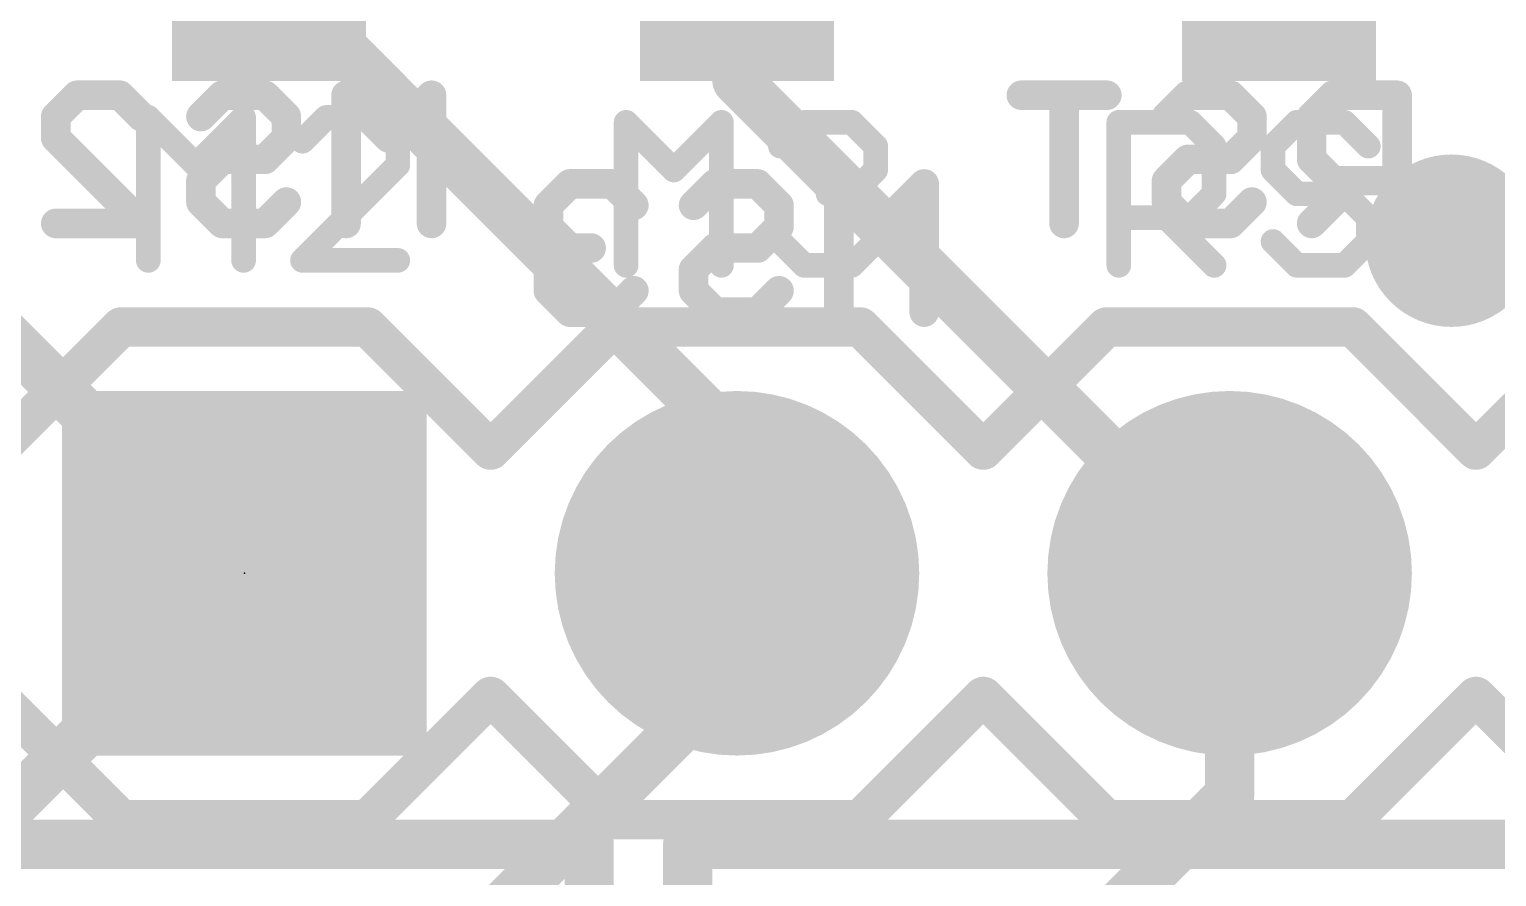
# Model space of a CAD drawing. Extents: x -11.8 to 66.2, y -19.6 to 35.5.
# Drawn here: x 11.59 to 19.16, y 3.52 to 7.88 of the extents above; entities that cross this region are included whole.
import ezdxf

# ---------------------------------------------------------------- set-up
doc = ezdxf.new("R2010")
doc.units = 0
for name, color, linetype in [('1', 12, 'CONTINUOUS'), ('17', 110, 'CONTINUOUS'), ('18', 110, 'CONTINUOUS'), ('21', 41, 'CONTINUOUS'), ('22', 40, 'CONTINUOUS'), ('23', 53, 'CONTINUOUS'), ('51', 53, 'CONTINUOUS')]:
    doc.layers.add(name, color=color, linetype=linetype)

# ---------------------------------------------------------------- blocks, each defined once
blk = doc.blocks.new('RECT')
blk.add_solid([(-0.5, -0.5), (0.5, -0.5), (-0.5, 0.5), (0.5, 0.5)])
blk = doc.blocks.new('SQUAREP')
blk.add_solid([(-0.5, -0.5), (0.5, -0.5), (-0.5, 0.5), (0.5, 0.5)])
blk = doc.blocks.new('ROUNDP')
at = {"const_width": 0.5}
blk.add_lwpolyline([(0, -0.25, 1), (0, 0.25, 1), (0, -0.25)], format="xyb", dxfattribs=at)
blk = doc.blocks.new('ROUNDV')
at = {"const_width": 0.5}
blk.add_lwpolyline([(0, -0.25, 1), (0, 0.25, 1), (0, -0.25)], format="xyb", dxfattribs=at)

msp = doc.modelspace()

# ---------------------------------------------------------------- linework, layer by layer
at = {"layer": '1', "const_width": 0.254}
for points in [[(12.827, 8.167), (15.24, 5.754)], [(15.24, 7.62), (15.24, 8.167)], [(12.7, 5.08), (10.16, 7.62)], [(17.78, 5.08), (15.24, 7.62)], [(15.24, 5.754), (15.24, 5.08)], [(10.08, 2.46), (12.7, 5.08)], [(15.24, 4.572), (15.24, 5.08)], [(17.78, 3.937), (17.78, 5.08)], [(13.1778, 2.5098), (15.24, 4.572)], [(16.3222, 2.4792), (17.78, 3.937)]]:
    msp.add_lwpolyline(points, dxfattribs=at)
at = {"layer": '1', "const_width": 0.127}
for points in [[(15.2849, 7.6649, 1), (15.1951, 7.5751)], [(15.1765, 7.62, 1), (15.3035, 7.62)], [(15.3035, 5.754, 1), (15.1765, 5.754)], [(15.1951, 5.7091, 1), (15.2849, 5.7989)], [(12.7449, 5.0351, 1), (12.6551, 5.1249)], [(12.6551, 5.0351, 1), (12.7449, 5.1249)], [(15.3035, 5.08, 1), (15.1765, 5.08)], [(17.8435, 5.08, 1), (17.7165, 5.08)], [(17.7351, 5.0351, 1), (17.8249, 5.1249)], [(15.1765, 5.08, 1), (15.3035, 5.08)], [(15.2849, 4.5271, 1), (15.1951, 4.6169)], [(15.1765, 4.572, 1), (15.3035, 4.572)], [(17.8249, 3.8921, 1), (17.7351, 3.9819)], [(17.7165, 3.937, 1), (17.8435, 3.937)]]:
    msp.add_lwpolyline(points, format="xyb", dxfattribs=at)
at = {"layer": '21'}
for points, const_width in [([(12.2272, 7.4526, 1), (12.1822, 7.4077)], 0.0635), ([(12.2365, 7.4301, 1), (12.173, 7.4301)], 0.0635), ([(12.7279, 7.4301, 1), (12.6644, 7.4301)], 0.0635), ([(12.7186, 7.4077, 1), (12.6737, 7.4526)], 0.0635), ([(13.1228, 7.4619, 1), (13.1228, 7.3984)], 0.0635), ([(13.1452, 7.4077, 1), (13.1003, 7.4526)], 0.0635), ([(13.391, 7.4526, 1), (13.3461, 7.4077)], 0.0635), ([(13.3685, 7.3984, 1), (13.3685, 7.4619)], 0.0635), ([(14.7003, 7.4047, 1), (14.6367, 7.4047)], 0.0635), ([(14.691, 7.4272, 1), (14.646, 7.3823)], 0.0635), ([(15.1917, 7.4047, 1), (15.1282, 7.4047)], 0.0635), ([(15.1824, 7.3823, 1), (15.1375, 7.4272)], 0.0635), ([(15.5866, 7.4365, 1), (15.5866, 7.373)], 0.0635), ([(15.609, 7.3823, 1), (15.5641, 7.4272)], 0.0635), ([(15.8548, 7.4272, 1), (15.8099, 7.3823)], 0.0635), ([(15.8323, 7.373, 1), (15.8323, 7.4365)], 0.0635), ([(17.2085, 7.4365, 1), (17.2085, 7.373)], 0.0635), ([(17.2402, 7.4047, 1), (17.1768, 7.4047)], 0.0635), ([(17.5996, 7.4272, 1), (17.5547, 7.3823)], 0.0635), ([(17.5771, 7.373, 1), (17.5771, 7.4365)], 0.0635), ([(18.1266, 7.4365, 1), (18.1266, 7.373)], 0.0635), ([(18.149, 7.3823, 1), (18.1041, 7.4272)], 0.0635), ([(18.3948, 7.4272, 1), (18.3499, 7.3823)], 0.0635), ([(18.3723, 7.373, 1), (18.3723, 7.4365)], 0.0635), ([(12.9774, 7.3297, 1), (13.0223, 7.2848)], 0.0635), ([(13.5231, 7.3073, 1), (13.4596, 7.3073)], 0.0635), ([(13.4689, 7.2848, 1), (13.5138, 7.3297)], 0.0635), ([(15.9869, 7.2819, 1), (15.9234, 7.2819)], 0.0635), ([(17.7317, 7.2819, 1), (17.6682, 7.2819)], 0.0635), ([(18.0354, 7.2819, 1), (17.9719, 7.2819)], 0.0635), ([(15.4412, 7.3043, 1), (15.4861, 7.2594)], 0.0635), ([(15.9327, 7.2594, 1), (15.9776, 7.3043)], 0.0635), ([(17.6775, 7.2594, 1), (17.7224, 7.3043)], 0.0635), ([(17.9812, 7.3043, 1), (18.0261, 7.2594)], 0.0635), ([(18.4727, 7.2594, 1), (18.5176, 7.3043)], 0.0635), ([(12.428, 7.2068, 1), (12.4729, 7.1619)], 0.0635), ([(12.428, 7.1619, 1), (12.4729, 7.2068)], 0.0635), ([(13.4596, 7.1844, 1), (13.5231, 7.1844)], 0.0635), ([(13.5138, 7.1619, 1), (13.4689, 7.2068)], 0.0635), ([(14.8918, 7.1814, 1), (14.9367, 7.1365)], 0.0635), ([(14.8918, 7.1365, 1), (14.9367, 7.1814)], 0.0635), ([(15.9234, 7.159, 1), (15.9869, 7.159)], 0.0635), ([(15.9776, 7.1365, 1), (15.9327, 7.1814)], 0.0635), ([(18.0261, 7.1814, 1), (17.9812, 7.1365)], 0.0635), ([(17.9719, 7.159, 1), (18.0354, 7.159)], 0.0635), ([(15.7094, 7.0679, 1), (15.7094, 7.0044)], 0.0635), ([(15.8548, 7.0586, 1), (15.8099, 7.0137)], 0.0635), ([(15.8099, 7.0586, 1), (15.8548, 7.0137)], 0.0635), ([(15.8323, 7.0044, 1), (15.8323, 7.0679)], 0.0635), ([(17.6682, 7.0361, 1), (17.7317, 7.0361)], 0.0635), ([(17.7224, 7.0137, 1), (17.6775, 7.0586)], 0.0635), ([(18.1266, 7.0679, 1), (18.1266, 7.0044)], 0.0635), ([(18.1041, 7.0137, 1), (18.149, 7.0586)], 0.0635), ([(18.3948, 7.0586, 1), (18.3499, 7.0137)], 0.0635), ([(18.3723, 7.0044, 1), (18.3723, 7.0679)], 0.0635), ([(15.9869, 6.9132, 1), (15.9234, 6.9132)], 0.0635), ([(15.9327, 6.8908, 1), (15.9776, 6.9357)], 0.0635), ([(17.2085, 6.945, 1), (17.2085, 6.8815)], 0.0635), ([(17.4767, 6.9357, 1), (17.4318, 6.8908)], 0.0635), ([(17.5547, 6.9357, 1), (17.5996, 6.8908)], 0.0635), ([(17.5771, 6.8815, 1), (17.5771, 6.945)], 0.0635), ([(18.5269, 6.9132, 1), (18.4634, 6.9132)], 0.0635), ([(18.4727, 6.8908, 1), (18.5176, 6.9357)], 0.0635), ([(15.4861, 6.8128, 1), (15.4412, 6.7679)], 0.0635), ([(15.9234, 6.7904, 1), (15.9869, 6.7904)], 0.0635), ([(15.9776, 6.7679, 1), (15.9327, 6.8128)], 0.0635), ([(18.0261, 6.8128, 1), (17.9812, 6.7679)], 0.0635), ([(18.4634, 6.7904, 1), (18.5269, 6.7904)], 0.0635), ([(18.5176, 6.7679, 1), (18.4727, 6.8128)], 0.0635), ([(12.9774, 6.7154, 1), (13.0223, 6.6704)], 0.0635), ([(12.9999, 6.7247, 1), (12.9999, 6.6612)], 0.0635), ([(13.4914, 6.6612, 1), (13.4914, 6.7247)], 0.0635), ([(12.173, 6.6929, 1), (12.2365, 6.6929)], 0.0635), ([(12.6644, 6.6929, 1), (12.7279, 6.6929)], 0.0635), ([(14.6367, 6.6675, 1), (14.7003, 6.6675)], 0.0635), ([(15.1282, 6.6675, 1), (15.1917, 6.6675)], 0.0635), ([(15.5866, 6.6993, 1), (15.5866, 6.6358)], 0.0635), ([(15.5641, 6.645, 1), (15.609, 6.69)], 0.0635), ([(15.8099, 6.69, 1), (15.8548, 6.645)], 0.0635), ([(15.8323, 6.6358, 1), (15.8323, 6.6993)], 0.0635), ([(17.1768, 6.6675, 1), (17.2402, 6.6675)], 0.0635), ([(17.6775, 6.645, 1), (17.7224, 6.69)], 0.0635), ([(18.1266, 6.6993, 1), (18.1266, 6.6358)], 0.0635), ([(18.1041, 6.645, 1), (18.149, 6.69)], 0.0635), ([(18.3499, 6.69, 1), (18.3948, 6.645)], 0.0635), ([(18.3723, 6.6358, 1), (18.3723, 6.6993)], 0.0635), ([(12.065, 6.4008, 1), (12.065, 6.2992)], 0.1016), ([(12.1009, 6.3141, 1), (12.0291, 6.3859)], 0.1016), ([(13.3709, 6.3859, 1), (13.2991, 6.3141)], 0.1016), ([(13.335, 6.2992, 1), (13.335, 6.4008)], 0.1016), ([(14.605, 6.4008, 1), (14.605, 6.2992)], 0.1016), ([(14.6409, 6.3141, 1), (14.5691, 6.3859)], 0.1016), ([(15.9109, 6.3859, 1), (15.8391, 6.3141)], 0.1016), ([(15.875, 6.2992, 1), (15.875, 6.4008)], 0.1016), ([(17.145, 6.4008, 1), (17.145, 6.2992)], 0.1016), ([(17.1809, 6.3141, 1), (17.1091, 6.3859)], 0.1016), ([(18.4509, 6.3859, 1), (18.3791, 6.3141)], 0.1016), ([(18.415, 6.2992, 1), (18.415, 6.4008)], 0.1016), ([(13.9341, 5.7509, 1), (14.0059, 5.6791)], 0.1016), ([(13.9341, 5.6791, 1), (14.0059, 5.7509)], 0.1016), ([(16.4741, 5.7509, 1), (16.5459, 5.6791)], 0.1016), ([(16.4741, 5.6791, 1), (16.5459, 5.7509)], 0.1016), ([(19.0141, 5.7509, 1), (19.0859, 5.6791)], 0.1016), ([(19.0141, 5.6791, 1), (19.0859, 5.7509)], 0.1016), ([(14.0059, 4.4809, 1), (13.9341, 4.4091)], 0.1016), ([(14.0059, 4.4091, 1), (13.9341, 4.4809)], 0.1016), ([(16.5459, 4.4809, 1), (16.4741, 4.4091)], 0.1016), ([(16.5459, 4.4091, 1), (16.4741, 4.4809)], 0.1016), ([(19.0859, 4.4809, 1), (19.0141, 4.4091)], 0.1016), ([(19.0859, 4.4091, 1), (19.0141, 4.4809)], 0.1016), ([(12.065, 3.8608, 1), (12.065, 3.7592)], 0.1016), ([(12.0291, 3.7741, 1), (12.1009, 3.8459)], 0.1016), ([(13.2991, 3.8459, 1), (13.3709, 3.7741)], 0.1016), ([(13.335, 3.7592, 1), (13.335, 3.8608)], 0.1016), ([(14.605, 3.8608, 1), (14.605, 3.7592)], 0.1016), ([(14.5691, 3.7741, 1), (14.6409, 3.8459)], 0.1016), ([(15.8391, 3.8459, 1), (15.9109, 3.7741)], 0.1016), ([(15.875, 3.7592, 1), (15.875, 3.8608)], 0.1016), ([(17.145, 3.8608, 1), (17.145, 3.7592)], 0.1016), ([(17.1091, 3.7741, 1), (17.1809, 3.8459)], 0.1016), ([(18.3791, 3.8459, 1), (18.4509, 3.7741)], 0.1016), ([(18.415, 3.7592, 1), (18.415, 3.8608)], 0.1016)]:
    msp.add_lwpolyline(points, format="xyb", dxfattribs=dict(at, const_width=const_width))
for points, const_width in [([(12.2047, 6.6929), (12.2047, 7.4301)], 0.127), ([(12.2047, 7.4301), (12.4504, 7.1844)], 0.127), ([(12.4504, 7.1844), (12.6962, 7.4301)], 0.127), ([(12.6962, 7.4301), (12.6962, 6.6929)], 0.127), ([(13.1228, 7.4301), (12.9999, 7.3073)], 0.127), ([(13.3685, 7.4301), (13.1228, 7.4301)], 0.127), ([(13.4914, 7.3073), (13.3685, 7.4301)], 0.127), ([(14.6685, 6.6675), (14.6685, 7.4047)], 0.127), ([(14.6685, 7.4047), (14.9142, 7.159)], 0.127), ([(14.9142, 7.159), (15.16, 7.4047)], 0.127), ([(15.16, 7.4047), (15.16, 6.6675)], 0.127), ([(15.4637, 7.2819), (15.5866, 7.4047)], 0.127), ([(15.5866, 7.4047), (15.8323, 7.4047)], 0.127), ([(15.8323, 7.4047), (15.9552, 7.2819)], 0.127), ([(17.2085, 6.6675), (17.2085, 7.4047)], 0.127), ([(17.2085, 7.4047), (17.5771, 7.4047)], 0.127), ([(17.5771, 7.4047), (17.7, 7.2819)], 0.127), ([(18.1266, 7.4047), (18.0037, 7.2819)], 0.127), ([(18.3723, 7.4047), (18.1266, 7.4047)], 0.127), ([(18.4952, 7.2819), (18.3723, 7.4047)], 0.127), ([(13.4914, 7.1844), (13.4914, 7.3073)], 0.127), ([(15.9552, 7.2819), (15.9552, 7.159)], 0.127), ([(17.7, 7.2819), (17.7, 7.0361)], 0.127), ([(18.0037, 7.2819), (18.0037, 7.159)], 0.127), ([(12.9999, 6.6929), (13.4914, 7.1844)], 0.127), ([(15.9552, 7.159), (15.8323, 7.0361)], 0.127), ([(18.0037, 7.159), (18.1266, 7.0361)], 0.127), ([(15.8323, 7.0361), (15.7094, 7.0361)], 0.127), ([(15.8323, 7.0361), (15.9552, 6.9132)], 0.127), ([(17.7, 7.0361), (17.5771, 6.9132)], 0.127), ([(18.1266, 7.0361), (18.3723, 7.0361)], 0.127), ([(18.3723, 7.0361), (18.4952, 6.9132)], 0.127), ([(15.9552, 6.9132), (15.9552, 6.7904)], 0.127), ([(17.5771, 6.9132), (17.2085, 6.9132)], 0.127), ([(17.4542, 6.9132), (17.7, 6.6675)], 0.127), ([(18.4952, 6.9132), (18.4952, 6.7904)], 0.127), ([(15.5866, 6.6675), (15.4637, 6.7904)], 0.127), ([(15.9552, 6.7904), (15.8323, 6.6675)], 0.127), ([(18.1266, 6.6675), (18.0037, 6.7904)], 0.127), ([(18.4952, 6.7904), (18.3723, 6.6675)], 0.127), ([(13.4914, 6.6929), (12.9999, 6.6929)], 0.127), ([(15.8323, 6.6675), (15.5866, 6.6675)], 0.127), ([(18.3723, 6.6675), (18.1266, 6.6675)], 0.127), ([(12.065, 6.35), (11.43, 5.715)], 0.2032), ([(12.065, 6.35), (13.335, 6.35)], 0.2032), ([(13.335, 6.35), (13.97, 5.715)], 0.2032), ([(13.97, 5.715), (14.605, 6.35)], 0.2032), ([(14.605, 6.35), (15.875, 6.35)], 0.2032), ([(15.875, 6.35), (16.51, 5.715)], 0.2032), ([(16.51, 5.715), (17.145, 6.35)], 0.2032), ([(17.145, 6.35), (18.415, 6.35)], 0.2032), ([(18.415, 6.35), (19.05, 5.715)], 0.2032), ([(19.685, 6.35), (19.05, 5.715)], 0.2032), ([(11.43, 4.445), (12.065, 3.81)], 0.2032), ([(13.97, 4.445), (13.335, 3.81)], 0.2032), ([(14.605, 3.81), (13.97, 4.445)], 0.2032), ([(16.51, 4.445), (15.875, 3.81)], 0.2032), ([(17.145, 3.81), (16.51, 4.445)], 0.2032), ([(19.05, 4.445), (18.415, 3.81)], 0.2032), ([(19.05, 4.445), (19.685, 3.81)], 0.2032), ([(13.335, 3.81), (12.065, 3.81)], 0.2032), ([(15.875, 3.81), (14.605, 3.81)], 0.2032), ([(18.415, 3.81), (17.145, 3.81)], 0.2032)]:
    msp.add_lwpolyline(points, dxfattribs=dict(at, const_width=const_width))
at = {"layer": '22'}
for points, const_width in [([(11.7277, 7.4342), (11.8379, 7.5444)], 0.1524), ([(11.8379, 7.5444), (12.0582, 7.5444)], 0.1524), ([(12.0582, 7.5444), (12.1684, 7.4342)], 0.1524), ([(12.4761, 7.4342), (12.5863, 7.5444)], 0.1524), ([(12.5863, 7.5444), (12.8066, 7.5444)], 0.1524), ([(12.8066, 7.5444), (12.9168, 7.4342)], 0.1524), ([(13.4449, 7.324), (13.2246, 7.5444)], 0.1524), ([(13.2246, 7.5444), (13.2246, 6.8834)], 0.1524), ([(13.6652, 7.5444), (13.4449, 7.324)], 0.1524), ([(13.6652, 6.8834), (13.6652, 7.5444)], 0.1524), ([(17.1468, 7.5444), (16.7061, 7.5444)], 0.1524), ([(16.9264, 6.8834), (16.9264, 7.5444)], 0.1524), ([(17.4545, 7.4342), (17.5647, 7.5444)], 0.1524), ([(17.5647, 7.5444), (17.785, 7.5444)], 0.1524), ([(17.785, 7.5444), (17.8952, 7.4342)], 0.1524), ([(18.3131, 7.5444), (18.203, 7.4342)], 0.1524), ([(18.6436, 7.5444), (18.3131, 7.5444)], 0.1524), ([(18.6436, 6.8834), (18.6436, 7.5444)], 0.1524), ([(11.7277, 7.324), (11.7277, 7.4342)], 0.1524), ([(12.9168, 7.4342), (12.9168, 7.324)], 0.1524), ([(17.8952, 7.4342), (17.8952, 7.324)], 0.1524), ([(18.203, 7.4342), (18.203, 7.2139)], 0.1524), ([(12.1684, 6.8834), (11.7277, 7.324)], 0.1524), ([(12.9168, 7.324), (12.8066, 7.2139)], 0.1524), ([(17.8952, 7.324), (17.785, 7.2139)], 0.1524), ([(12.5863, 7.2139), (12.4761, 7.1037)], 0.1524), ([(12.8066, 7.2139), (12.5863, 7.2139)], 0.1524), ([(17.5647, 7.2139), (17.4545, 7.1037)], 0.1524), ([(17.785, 7.2139), (17.5647, 7.2139)], 0.1524), ([(18.203, 7.2139), (18.3131, 7.1037)], 0.1524), ([(12.4761, 7.1037), (12.4761, 6.9936)], 0.1524), ([(14.3779, 7.0872), (14.2677, 6.977)], 0.1524), ([(14.5982, 7.0872), (14.3779, 7.0872)], 0.1524), ([(14.7084, 6.977), (14.5982, 7.0872)], 0.1524), ([(15.0161, 6.977), (15.1263, 7.0872)], 0.1524), ([(15.1263, 7.0872), (15.3466, 7.0872)], 0.1524), ([(15.3466, 7.0872), (15.4568, 6.977)], 0.1524), ([(15.9849, 6.8668), (15.7646, 7.0872)], 0.1524), ([(15.7646, 7.0872), (15.7646, 6.4262)], 0.1524), ([(16.2052, 7.0872), (15.9849, 6.8668)], 0.1524), ([(16.2052, 6.4262), (16.2052, 7.0872)], 0.1524), ([(17.4545, 7.1037), (17.4545, 6.9936)], 0.1524), ([(18.4233, 7.1037), (18.203, 6.8834)], 0.1524), ([(18.3131, 7.1037), (18.6436, 7.1037)], 0.1524), ([(12.4761, 6.9936), (12.5863, 6.8834)], 0.1524), ([(12.8066, 6.8834), (12.9168, 6.9936)], 0.1524), ([(14.2677, 6.977), (14.2677, 6.8668)], 0.1524), ([(15.4568, 6.977), (15.4568, 6.8668)], 0.1524), ([(17.4545, 6.9936), (17.5647, 6.8834)], 0.1524), ([(17.785, 6.8834), (17.8952, 6.9936)], 0.1524), ([(11.7277, 6.8834), (12.1684, 6.8834)], 0.1524), ([(12.5863, 6.8834), (12.8066, 6.8834)], 0.1524), ([(14.2677, 6.8668), (14.3779, 6.7567)], 0.1524), ([(15.4568, 6.8668), (15.3466, 6.7567)], 0.1524), ([(17.5647, 6.8834), (17.785, 6.8834)], 0.1524), ([(14.3779, 6.7567), (14.2677, 6.6465)], 0.1524), ([(14.3779, 6.7567), (14.4881, 6.7567)], 0.1524), ([(15.1263, 6.7567), (15.0161, 6.6465)], 0.1524), ([(15.3466, 6.7567), (15.1263, 6.7567)], 0.1524), ([(14.2677, 6.6465), (14.2677, 6.5364)], 0.1524), ([(15.0161, 6.6465), (15.0161, 6.5364)], 0.1524), ([(14.2677, 6.5364), (14.3779, 6.4262)], 0.1524), ([(14.5982, 6.4262), (14.7084, 6.5364)], 0.1524), ([(15.0161, 6.5364), (15.1263, 6.4262)], 0.1524), ([(15.3466, 6.4262), (15.4568, 6.5364)], 0.1524), ([(14.3779, 6.4262), (14.5982, 6.4262)], 0.1524), ([(15.1263, 6.4262), (15.3466, 6.4262)], 0.1524), ([(4.699, 3.683), (14.478, 3.683)], 0.254), ([(14.478, 3.683), (14.478, 1.397)], 0.254), ([(14.986, 1.397), (14.986, 3.683)], 0.254), ([(14.986, 3.683), (21.463, 3.683)], 0.254)]:
    msp.add_lwpolyline(points, dxfattribs=dict(at, const_width=const_width))
for points, const_width in [([(11.8379, 7.5825, 1), (11.8379, 7.5063)], 0.0762), ([(11.8648, 7.5174, 1), (11.8109, 7.5713)], 0.0762), ([(12.0852, 7.5713, 1), (12.0313, 7.5174)], 0.0762), ([(12.0582, 7.5063, 1), (12.0582, 7.5825)], 0.0762), ([(12.5863, 7.5825, 1), (12.5863, 7.5063)], 0.0762), ([(12.6132, 7.5174, 1), (12.5594, 7.5713)], 0.0762), ([(12.8336, 7.5713, 1), (12.7797, 7.5174)], 0.0762), ([(12.8066, 7.5063, 1), (12.8066, 7.5825)], 0.0762), ([(13.2515, 7.5713, 1), (13.1976, 7.5174)], 0.0762), ([(13.2627, 7.5444, 1), (13.1865, 7.5444)], 0.0762), ([(13.7033, 7.5444, 1), (13.6271, 7.5444)], 0.0762), ([(13.6921, 7.5174, 1), (13.6383, 7.5713)], 0.0762), ([(16.7061, 7.5825, 1), (16.7061, 7.5063)], 0.0762), ([(16.9645, 7.5444, 1), (16.8883, 7.5444)], 0.0762), ([(17.1468, 7.5063, 1), (17.1468, 7.5825)], 0.0762), ([(17.5647, 7.5825, 1), (17.5647, 7.5063)], 0.0762), ([(17.5916, 7.5174, 1), (17.5378, 7.5713)], 0.0762), ([(17.812, 7.5713, 1), (17.7581, 7.5174)], 0.0762), ([(17.785, 7.5063, 1), (17.785, 7.5825)], 0.0762), ([(18.3131, 7.5825, 1), (18.3131, 7.5063)], 0.0762), ([(18.3401, 7.5174, 1), (18.2862, 7.5713)], 0.0762), ([(18.6817, 7.5444, 1), (18.6055, 7.5444)], 0.0762), ([(18.6436, 7.5063, 1), (18.6436, 7.5825)], 0.0762), ([(11.7658, 7.4342, 1), (11.6896, 7.4342)], 0.0762), ([(11.7008, 7.4611, 1), (11.7547, 7.4073)], 0.0762), ([(12.1414, 7.4073, 1), (12.1953, 7.4611)], 0.0762), ([(12.4492, 7.4611, 1), (12.5031, 7.4073)], 0.0762), ([(12.9549, 7.4342, 1), (12.8787, 7.4342)], 0.0762), ([(12.8898, 7.4073, 1), (12.9437, 7.4611)], 0.0762), ([(17.4276, 7.4611, 1), (17.4815, 7.4073)], 0.0762), ([(17.9333, 7.4342, 1), (17.8571, 7.4342)], 0.0762), ([(17.8682, 7.4073, 1), (17.9221, 7.4611)], 0.0762), ([(18.2411, 7.4342, 1), (18.1649, 7.4342)], 0.0762), ([(18.176, 7.4611, 1), (18.2299, 7.4073)], 0.0762), ([(11.7547, 7.351, 1), (11.7008, 7.2971)], 0.0762), ([(11.6896, 7.324, 1), (11.7658, 7.324)], 0.0762), ([(12.8787, 7.324, 1), (12.9549, 7.324)], 0.0762), ([(12.9437, 7.2971, 1), (12.8898, 7.351)], 0.0762), ([(13.4179, 7.351, 1), (13.4718, 7.2971)], 0.0762), ([(13.4179, 7.2971, 1), (13.4718, 7.351)], 0.0762), ([(17.8571, 7.324, 1), (17.9333, 7.324)], 0.0762), ([(17.9221, 7.2971, 1), (17.8682, 7.351)], 0.0762), ([(12.5863, 7.252, 1), (12.5863, 7.1758)], 0.0762), ([(12.6132, 7.1869, 1), (12.5594, 7.2408)], 0.0762), ([(12.7797, 7.2408, 1), (12.8336, 7.1869)], 0.0762), ([(12.8066, 7.1758, 1), (12.8066, 7.252)], 0.0762), ([(17.5647, 7.252, 1), (17.5647, 7.1758)], 0.0762), ([(17.5916, 7.1869, 1), (17.5378, 7.2408)], 0.0762), ([(17.7581, 7.2408, 1), (17.812, 7.1869)], 0.0762), ([(17.785, 7.1758, 1), (17.785, 7.252)], 0.0762), ([(18.2299, 7.2408, 1), (18.176, 7.1869)], 0.0762), ([(18.1649, 7.2139, 1), (18.2411, 7.2139)], 0.0762), ([(12.5142, 7.1037, 1), (12.438, 7.1037)], 0.0762), ([(12.4492, 7.1307, 1), (12.5031, 7.0768)], 0.0762), ([(14.3779, 7.1253, 1), (14.3779, 7.0491)], 0.0762), ([(14.4048, 7.0602, 1), (14.3509, 7.1141)], 0.0762), ([(14.6252, 7.1141, 1), (14.5713, 7.0602)], 0.0762), ([(14.5982, 7.0491, 1), (14.5982, 7.1253)], 0.0762), ([(15.1263, 7.1253, 1), (15.1263, 7.0491)], 0.0762), ([(15.1532, 7.0602, 1), (15.0994, 7.1141)], 0.0762), ([(15.3736, 7.1141, 1), (15.3197, 7.0602)], 0.0762), ([(15.3466, 7.0491, 1), (15.3466, 7.1253)], 0.0762), ([(15.7915, 7.1141, 1), (15.7376, 7.0602)], 0.0762), ([(15.8027, 7.0872, 1), (15.7265, 7.0872)], 0.0762), ([(16.2433, 7.0872, 1), (16.1671, 7.0872)], 0.0762), ([(16.2321, 7.0602, 1), (16.1783, 7.1141)], 0.0762), ([(17.4926, 7.1037, 1), (17.4164, 7.1037)], 0.0762), ([(17.4276, 7.1307, 1), (17.4815, 7.0768)], 0.0762), ([(18.3131, 7.1418, 1), (18.3131, 7.0656)], 0.0762), ([(18.2862, 7.0768, 1), (18.3401, 7.1307)], 0.0762), ([(18.4502, 7.0768, 1), (18.3963, 7.1307)], 0.0762), ([(18.6436, 7.0656, 1), (18.6436, 7.1418)], 0.0762), ([(12.5031, 7.0205, 1), (12.4492, 6.9666)], 0.0762), ([(12.9437, 6.9666, 1), (12.8898, 7.0205)], 0.0762), ([(14.3058, 6.977, 1), (14.2296, 6.977)], 0.0762), ([(14.2408, 7.0039, 1), (14.2947, 6.9501)], 0.0762), ([(14.6814, 6.9501, 1), (14.7353, 7.0039)], 0.0762), ([(14.9892, 7.0039, 1), (15.0431, 6.9501)], 0.0762), ([(15.4949, 6.977, 1), (15.4187, 6.977)], 0.0762), ([(15.4298, 6.9501, 1), (15.4837, 7.0039)], 0.0762), ([(17.4815, 7.0205, 1), (17.4276, 6.9666)], 0.0762), ([(17.9221, 6.9666, 1), (17.8682, 7.0205)], 0.0762), ([(12.438, 6.9936, 1), (12.5142, 6.9936)], 0.0762), ([(17.4164, 6.9936, 1), (17.4926, 6.9936)], 0.0762), ([(11.7277, 6.9215, 1), (11.7277, 6.8453)], 0.0762), ([(12.1414, 6.8565, 1), (12.1953, 6.9103)], 0.0762), ([(12.1684, 6.8453, 1), (12.1684, 6.9215)], 0.0762), ([(12.5863, 6.9215, 1), (12.5863, 6.8453)], 0.0762), ([(12.5594, 6.8565, 1), (12.6132, 6.9103)], 0.0762), ([(12.7797, 6.9103, 1), (12.8336, 6.8565)], 0.0762), ([(12.8066, 6.8453, 1), (12.8066, 6.9215)], 0.0762), ([(13.1865, 6.8834, 1), (13.2627, 6.8834)], 0.0762), ([(13.6271, 6.8834, 1), (13.7033, 6.8834)], 0.0762), ([(14.2947, 6.8938, 1), (14.2408, 6.8399)], 0.0762), ([(14.2296, 6.8668, 1), (14.3058, 6.8668)], 0.0762), ([(15.4187, 6.8668, 1), (15.4949, 6.8668)], 0.0762), ([(15.4837, 6.8399, 1), (15.4298, 6.8938)], 0.0762), ([(15.9579, 6.8938, 1), (16.0118, 6.8399)], 0.0762), ([(15.9579, 6.8399, 1), (16.0118, 6.8938)], 0.0762), ([(16.8883, 6.8834, 1), (16.9645, 6.8834)], 0.0762), ([(17.5647, 6.9215, 1), (17.5647, 6.8453)], 0.0762), ([(17.5378, 6.8565, 1), (17.5916, 6.9103)], 0.0762), ([(17.7581, 6.9103, 1), (17.812, 6.8565)], 0.0762), ([(17.785, 6.8453, 1), (17.785, 6.9215)], 0.0762), ([(18.176, 6.9103, 1), (18.2299, 6.8565)], 0.0762), ([(18.6055, 6.8834, 1), (18.6817, 6.8834)], 0.0762), ([(14.3779, 6.7948, 1), (14.3779, 6.7186)], 0.0762), ([(14.4048, 6.7297, 1), (14.3509, 6.7836)], 0.0762), ([(14.3509, 6.7297, 1), (14.4048, 6.7836)], 0.0762), ([(14.4881, 6.7186, 1), (14.4881, 6.7948)], 0.0762), ([(15.1263, 6.7948, 1), (15.1263, 6.7186)], 0.0762), ([(15.1532, 6.7297, 1), (15.0994, 6.7836)], 0.0762), ([(15.3197, 6.7836, 1), (15.3736, 6.7297)], 0.0762), ([(15.3466, 6.7186, 1), (15.3466, 6.7948)], 0.0762), ([(14.3058, 6.6465, 1), (14.2296, 6.6465)], 0.0762), ([(14.2408, 6.6735, 1), (14.2947, 6.6196)], 0.0762), ([(15.0542, 6.6465, 1), (14.978, 6.6465)], 0.0762), ([(14.9892, 6.6735, 1), (15.0431, 6.6196)], 0.0762), ([(14.2947, 6.5633, 1), (14.2408, 6.5094)], 0.0762), ([(14.7353, 6.5094, 1), (14.6814, 6.5633)], 0.0762), ([(15.0431, 6.5633, 1), (14.9892, 6.5094)], 0.0762), ([(15.4837, 6.5094, 1), (15.4298, 6.5633)], 0.0762), ([(14.2296, 6.5364, 1), (14.3058, 6.5364)], 0.0762), ([(14.978, 6.5364, 1), (15.0542, 6.5364)], 0.0762), ([(14.3779, 6.4643, 1), (14.3779, 6.3881)], 0.0762), ([(14.3509, 6.3993, 1), (14.4048, 6.4531)], 0.0762), ([(14.5713, 6.4531, 1), (14.6252, 6.3993)], 0.0762), ([(14.5982, 6.3881, 1), (14.5982, 6.4643)], 0.0762), ([(15.1263, 6.4643, 1), (15.1263, 6.3881)], 0.0762), ([(15.0994, 6.3993, 1), (15.1532, 6.4531)], 0.0762), ([(15.3197, 6.4531, 1), (15.3736, 6.3993)], 0.0762), ([(15.3466, 6.3881, 1), (15.3466, 6.4643)], 0.0762), ([(15.7265, 6.4262, 1), (15.8027, 6.4262)], 0.0762), ([(16.1671, 6.4262, 1), (16.2433, 6.4262)], 0.0762), ([(14.5415, 3.683, 1), (14.4145, 3.683)], 0.127), ([(14.478, 3.6195, 1), (14.478, 3.7465)], 0.127), ([(15.0495, 3.683, 1), (14.9225, 3.683)], 0.127), ([(14.986, 3.7465, 1), (14.986, 3.6195)], 0.127)]:
    msp.add_lwpolyline(points, format="xyb", dxfattribs=dict(at, const_width=const_width))
at = {"layer": '23'}
msp.add_point((12.7, 5.08), dxfattribs=at)

# ---------------------------------------------------------------- block references
at = {"layer": '1', "xscale": 1.1}
for p, rotation in [((12.827, 8.167), 90), ((15.24, 8.167), 90), ((18.034, 8.167), 270)]:
    msp.add_blockref('RECT', p, dxfattribs=dict(at, rotation=rotation))
at = {"layer": '17', "xscale": 1.8796, "yscale": 1.8796, "rotation": 90}
for name, p in [('SQUAREP', (12.7, 5.08)), ('SQUAREP', (12.7, 5.08)), ('ROUNDP', (15.24, 5.08)), ('ROUNDP', (15.24, 5.08)), ('ROUNDP', (17.78, 5.08)), ('ROUNDP', (17.78, 5.08))]:
    msp.add_blockref(name, p, dxfattribs=at)
at = {"layer": '18', "xscale": 0.889, "yscale": 0.889}
msp.add_blockref('ROUNDV', (18.923, 6.7945), dxfattribs=at)
msp.add_blockref('ROUNDV', (18.923, 6.7945), dxfattribs=at)
at = {"layer": '51', "xscale": 0.508, "yscale": 0.508}
for p in [(12.7, 5.08), (15.24, 5.08), (17.78, 5.08)]:
    msp.add_blockref('RECT', p, dxfattribs=at)

doc.saveas('drawing.dxf')
